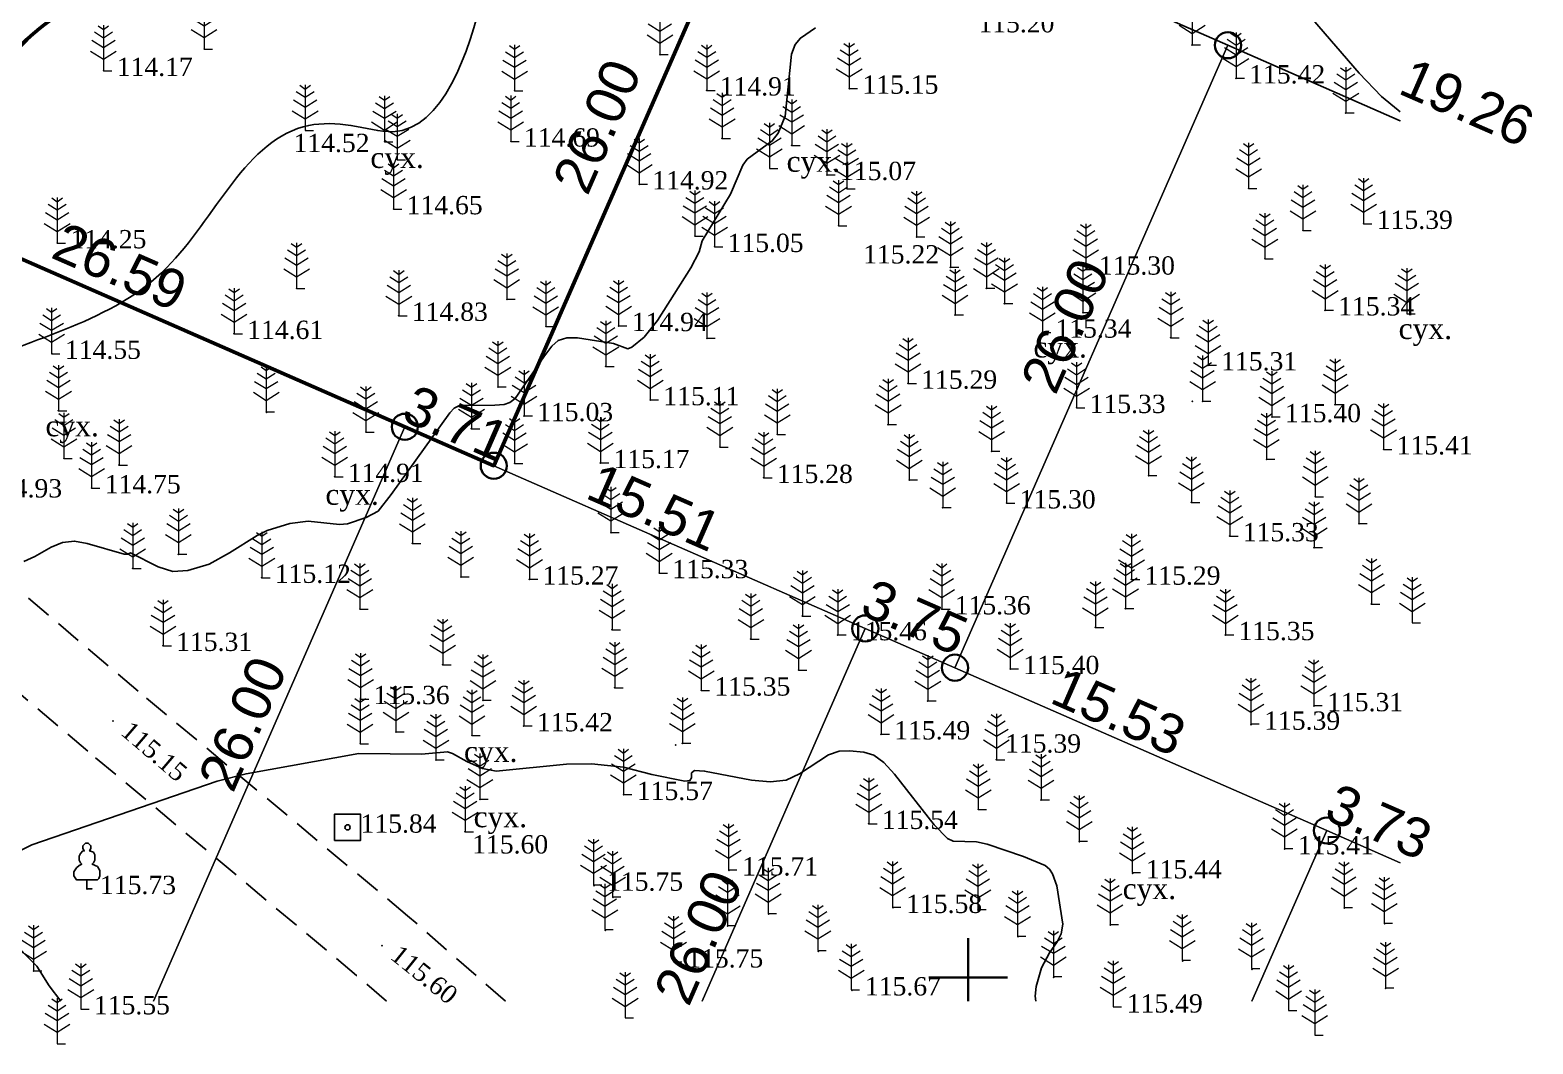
# Model space of a CAD drawing. Header units: millimetres. Extents: x 5405431.8 to 5405521.6, y 5524947.5 to 5525024.3.
# Drawn here: x 5405464.1 to 5405521.6, y 5524947.5 to 5524986.2 of the extents above; entities that cross this region are included whole.
import ezdxf
from ezdxf.enums import TextEntityAlignment as Align

# ---------------------------------------------------------------- set-up
doc = ezdxf.new("R2010")
doc.units = ezdxf.units.MM
doc.linetypes.add('DASHEDX2', pattern=[1.5, 1, -0.5])
doc.layers.add('11900000', color=1, linetype='Continuous', lineweight=30)
doc.layers.add('ТОЧКИ', color=7, linetype='Continuous', lineweight=30)
for name, color, linetype in [('SC007', 7, 'Continuous'), ('горизонтали', 42, 'Continuous'), ('дороги', 7, 'Continuous'), ('Ділянки_Межі', 10, 'Continuous'), ('надписи', 7, 'Continuous'), ('отметки', 7, 'Continuous'), ('промеры', 185, 'Continuous'), ('Растительность', 7, 'Continuous')]:
    doc.layers.add(name, color=color, linetype=linetype)
doc.styles.get("Standard").update_dxf_attribs({"font": 'arial.ttf'})
doc.styles.add('times', font='times.ttf')

# ---------------------------------------------------------------- blocks, each defined once
blk = doc.blocks.new('SYMBOL902')
at = {"layer": 'SC007'}
blk.add_lwpolyline([(-1.25, -1.25), (-1.25, 1.25), (1.25, 1.25), (1.25, -1.25)], close=True, dxfattribs=at)
blk.add_circle((0, 0), 0.25, dxfattribs=at)
blk = doc.blocks.new('A$C51FE15A3')
at = {"layer": 'Растительность', "color": 94, "lineweight": 0}
for points in [[(-0.201, 1.726), (0, 1.584), (0.201, 1.726)], [(0, 1.75), (0, 0), (0.319, 0)], [(-0.447, 1.172), (0, 0.895), (0.447, 1.172)], [(-0.343, 1.489), (0, 1.267), (0.343, 1.489)], [(-0.493, 0.753), (0, 0.444), (0.493, 0.753)]]:
    blk.add_lwpolyline(points, dxfattribs=at)
blk = doc.blocks.new('A$C2ACB5305')
at = {"layer": 'Растительность'}
blk.add_lwpolyline([(0.2, 0), (0.2, 0), (0, 0), (0, 0.35), (-0.4, 0.35), (-0.5, 0.5), (-0.5, 0.65), (-0.4, 0.8), (-0.3, 0.9), (-0.2, 0.95), (-0.25, 1), (-0.3, 1.1), (-0.3, 1.25), (-0.25, 1.35), (-0.15, 1.45), (-0.1, 1.45), (-0.15, 1.55), (-0.15, 1.65), (-0.05, 1.75), (0.05, 1.75), (0.15, 1.65), (0.15, 1.55), (0.1, 1.45), (0.25, 1.4), (0.3, 1.3), (0.3, 1.1), (0.25, 1), (0.2, 0.95), (0.4, 0.85), (0.5, 0.7), (0.5, 0.5), (0.45, 0.4), (0.4, 0.35), (0, 0.35)], dxfattribs=at)

msp = doc.modelspace()

# ---------------------------------------------------------------- linework, layer by layer
at = {"layer": '11900000', "color": 7}
for points in [[(5405500, 5524949.086, 0), (5405500, 5524951.5, 0)], [(5405500, 5524949.086, 0), (5405500, 5524951.5, 0)], [(5405498.5, 5524950, 0), (5405501.5, 5524950, 0)], [(5405498.5, 5524950, 0), (5405501.5, 5524950, 0)]]:
    msp.add_polyline3d(points, dxfattribs=at)
at = {"layer": 'горизонтали', "color": 32}
for points in [[(5405516.533, 5524983.113, 115.5), (5405516.447, 5524983.172, 115.5), (5405515.817, 5524983.702, 115.5), (5405514.957, 5524984.592, 115.5), (5405512.037, 5524987.982, 115.5)], [(5405463.877, 5524965.912, 115), (5405464.297, 5524966.102, 115), (5405464.927, 5524966.462, 115), (5405465.357, 5524966.642, 115), (5405465.817, 5524966.692, 115), (5405466.297, 5524966.602, 115), (5405467.717, 5524966.192, 115), (5405467.837, 5524966.192, 115), (5405467.957, 5524966.242, 115), (5405469.017, 5524965.712, 115), (5405469.577, 5524965.522, 115), (5405470.147, 5524965.572, 115), (5405470.967, 5524965.812, 115), (5405471.747, 5524966.242, 115), (5405472.797, 5524966.902, 115), (5405473.187, 5524967.092, 115), (5405474.057, 5524967.362, 115), (5405474.747, 5524967.452, 115), (5405475.947, 5524967.322, 115), (5405476.257, 5524967.352, 115), (5405476.977, 5524967.592, 115), (5405477.427, 5524967.842, 115), (5405477.927, 5524968.472, 115), (5405480.167, 5524971.592, 115), (5405480.337, 5524971.772, 115), (5405480.547, 5524971.872, 115), (5405481.897, 5524971.892, 115), (5405482.247, 5524971.922, 115), (5405482.467, 5524971.992, 115), (5405482.677, 5524972.152, 115), (5405483.767, 5524973.742, 115), (5405484.077, 5524974.152, 115), (5405484.317, 5524974.362, 115), (5405484.647, 5524974.472, 115), (5405485.057, 5524974.462, 115), (5405486.437, 5524974.252, 115), (5405486.977, 5524974.052, 115), (5405487.137, 5524974.112, 115), (5405487.607, 5524974.492, 115), (5405488.117, 5524975.132, 115), (5405489.397, 5524977.142, 115), (5405489.707, 5524977.762, 115), (5405489.827, 5524978.172, 115), (5405490.907, 5524979.962, 115), (5405491.377, 5524981.072, 115), (5405491.547, 5524981.302, 115), (5405492.507, 5524982.002, 115), (5405492.737, 5524982.292, 115), (5405492.997, 5524982.942, 115), (5405493.237, 5524985.312, 115), (5405493.377, 5524985.692, 115), (5405493.587, 5524985.932, 115), (5405494.157, 5524986.322, 115)], [(5405502.594, 5524949.086, 115.5), (5405502.567, 5524949.282, 115.5), (5405502.597, 5524949.652, 115.5), (5405502.807, 5524950.372, 115.5), (5405503.117, 5524950.942, 115.5), (5405503.407, 5524951.362, 115.5), (5405503.557, 5524951.672, 115.5), (5405503.617, 5524952.032, 115.5), (5405503.387, 5524953.502, 115.5), (5405503.227, 5524953.962, 115.5), (5405503.107, 5524954.142, 115.5), (5405502.947, 5524954.282, 115.5), (5405502.117, 5524954.632, 115.5), (5405500.727, 5524955.102, 115.5), (5405500.317, 5524955.192, 115.5), (5405499.427, 5524955.212, 115.5), (5405499.207, 5524955.312, 115.5), (5405498.697, 5524955.832, 115.5), (5405497.177, 5524957.772, 115.5), (5405496.777, 5524958.222, 115.5), (5405496.387, 5524958.502, 115.5), (5405496.007, 5524958.622, 115.5), (5405495.457, 5524958.672, 115.5), (5405495.067, 5524958.652, 115.5), (5405494.657, 5524958.512, 115.5), (5405493.547, 5524957.792, 115.5), (5405493.037, 5524957.552, 115.5), (5405492.427, 5524957.482, 115.5), (5405491.717, 5524957.552, 115.5), (5405489.917, 5524957.892, 115.5), (5405489.537, 5524957.912, 115.5), (5405489.417, 5524957.822, 115.5), (5405489.417, 5524957.632, 115.5), (5405489.357, 5524957.532, 115.5), (5405489.167, 5524957.512, 115.5), (5405487.897, 5524957.762, 115.5), (5405486.817, 5524958.042, 115.5), (5405485.597, 5524958.172, 115.5), (5405484.637, 5524958.162, 115.5), (5405481.947, 5524957.892, 115.5), (5405481.427, 5524957.992, 115.5), (5405480.827, 5524958.262, 115.5), (5405480.277, 5524958.572, 115.5), (5405480.077, 5524958.632, 115.5), (5405479.087, 5524958.542, 115.5), (5405476.687, 5524958.562, 115.5), (5405472.377, 5524957.792, 115.5), (5405471.267, 5524957.502, 115.5), (5405464.187, 5524955.072, 115.5), (5405463.487, 5524954.732, 115.5)], [(5405463.367, 5524951.452, 115.5), (5405464.377, 5524950.432, 115.5), (5405464.847, 5524949.682, 115.5), (5405465.296, 5524949.086, 115.5)]]:
    msp.add_polyline3d(points, dxfattribs=at)
msp.add_open_spline([(5405499.27, 5525022.838), (5405498.645, 5525021.68), (5405497.59, 5525019.292), (5405495.183, 5525016.265), (5405492.449, 5525016.305), (5405490.8, 5525014.942), (5405491.477, 5525011.838), (5405487.055, 5525008.999), (5405487.392, 5525002.705), (5405483.865, 5524997.947), (5405479.67, 5524993.518), (5405481.946, 5524990.048), (5405481.276, 5524986.482), (5405479.664, 5524981.676), (5405476.395, 5524982.667), (5405472.63, 5524982.751), (5405469.845, 5524975.495), (5405461.721, 5524974.077), (5405454.931, 5524968.818), (5405447.805, 5524972.237), (5405441.067, 5524972.798), (5405435.977, 5524969.137), (5405431.201, 5524964.722), (5405434.505, 5524959.837), (5405436.467, 5524956.149), (5405436.643, 5524952.028), (5405436.919, 5524949.913), (5405437.143, 5524949.086)], degree=3, knots=[464.828751, 464.828751, 464.828751, 464.828751, 468.844359, 472.676581, 475.335983, 476.557914, 478.494538, 483.614195, 489.586185, 495.570042, 501.876392, 504.287382, 506.675276, 513.000573, 514.62659, 516.235076, 523.922474, 532.65983, 540.226502, 547.133951, 554.64116, 558.944644, 566.458675, 569.254458, 575.329889, 578.985082, 581.545338, 581.545338, 581.545338, 581.545338], dxfattribs=at)
at = {"layer": 'горизонтали', "color": 32, "lineweight": 50}
msp.add_open_spline([(5405485.381, 5525022.838), (5405484.337, 5525021.257), (5405482.409, 5525018.852), (5405479.469, 5525016.958), (5405476.615, 5525014.417), (5405478.733, 5525008.977), (5405474.587, 5525003.904), (5405473.082, 5524999.827), (5405467.363, 5524996.301), (5405470.776, 5524995.526), (5405470.61, 5524994.108), (5405469.394, 5524992.928), (5405468.804, 5524995.428), (5405468.276, 5524993.492), (5405467.601, 5524992.086), (5405469.022, 5524988.434), (5405464.569, 5524986.946), (5405462.356, 5524983.825), (5405459.428, 5524982.316), (5405456.094, 5524980.808), (5405449.137, 5524985.176), (5405442.411, 5524984.868), (5405436.998, 5524984.621)], degree=3, knots=[497.997263, 497.997263, 497.997263, 497.997263, 503.600401, 507.214707, 508.54627, 514.632075, 520.988, 526.137061, 530.451811, 532.168173, 533.247577, 534.243212, 535.749567, 536.632518, 538.264064, 541.272332, 545.791542, 549.120773, 552.867699, 555.568363, 559.441425, 575.409403, 575.409403, 575.409403, 575.409403], dxfattribs=at)
at = {"layer": 'дороги', "color": 7, "linetype": 'DASHEDX2', "elevation": 112.707}
for points in [[(5405482.308, 5524949.086), (5405478.555, 5524952.36), (5405468.249, 5524960.953), (5405455.043, 5524972.142), (5405439.809, 5524985.647)], [(5405477.745, 5524949.086), (5405476.607, 5524950.078), (5405466.319, 5524958.657), (5405453.079, 5524969.874), (5405437.819, 5524983.403)]]:
    msp.add_lwpolyline(points, dxfattribs=at)
at = {"layer": 'Ділянки_Межі', "lineweight": 25}
msp.add_lwpolyline([(5405516.533, 5524998.056), (5405505.569, 5525002.856), (5405485.626, 5525011.591), (5405482.819, 5525005.178), (5405480.011, 5524998.766), (5405492.281, 5524993.391), (5405509.94, 5524985.659), (5405516.533, 5524982.772)], dxfattribs=at)
at = {"layer": 'Ділянки_Межі', "lineweight": 50}
msp.add_lwpolyline([(5405454.09, 5524981.728), (5405470.203, 5525010.658), (5405482.819, 5525005.178), (5405480.011, 5524998.766), (5405492.281, 5524993.391), (5405481.853, 5524969.573), (5405478.451, 5524971.063)], close=True, dxfattribs=at)
at = {"layer": 'Ділянки_Межі', "lineweight": 0}
msp.add_lwpolyline([(5405481.853, 5524969.573), (5405492.281, 5524993.391), (5405509.94, 5524985.659), (5405499.497, 5524961.849), (5405496.065, 5524963.351)], close=True, dxfattribs=at)
for points in [[(5405499.497, 5524961.849), (5405509.94, 5524985.659), (5405516.533, 5524982.772)], [(5405437.94, 5524952.731), (5405441.382, 5524958.909), (5405454.09, 5524981.728), (5405478.451, 5524971.063), (5405468.835, 5524949.086)], [(5405468.835, 5524949.086), (5405478.451, 5524971.063), (5405481.853, 5524969.573), (5405496.065, 5524963.351), (5405489.82, 5524949.086)], [(5405489.82, 5524949.086), (5405496.065, 5524963.351), (5405499.497, 5524961.849), (5405513.725, 5524955.62), (5405510.859, 5524949.086)], [(5405516.533, 5524954.39), (5405513.725, 5524955.62), (5405499.497, 5524961.849)], [(5405510.859, 5524949.086), (5405513.725, 5524955.62), (5405516.533, 5524954.39)]]:
    msp.add_lwpolyline(points, dxfattribs=at)
at = {"layer": 'отметки', "color": 7}
for p in [(5405470.784, 5524985.517, 114.281), (5405508.567, 5524985.673, 115.491), (5405488.213, 5524985.302, 114.858), (5405466.931, 5524984.683, 114.172), (5405510.252, 5524984.397, 115.422), (5405482.651, 5524983.919, 114.7), (5405489.998, 5524983.936, 114.911), (5405495.455, 5524984.004, 115.148), (5405514.446, 5524983.066, 115.468), (5405474.652, 5524982.405, 114.518), (5405477.683, 5524981.973, 114.508), (5405482.507, 5524981.982, 114.686), (5405490.59, 5524982.096, 114.96), (5405493.252, 5524981.827, 115.019), (5405478.17, 5524981.287, 114.55), (5405487.419, 5524980.342, 114.921), (5405494.599, 5524980.701, 115.068), (5405495.365, 5524980.174, 115.149), (5405510.734, 5524980.184, 115.371), (5405478.021, 5524979.393, 114.646), (5405495.044, 5524978.751, 115.117), (5405512.806, 5524978.573, 115.394), (5405515.134, 5524978.833, 115.394), (5405465.157, 5524978.091, 114.255), (5405489.548, 5524978.356, 114.975), (5405490.298, 5524977.95, 115.045), (5405498.031, 5524978.327, 115.221), (5405511.353, 5524977.492, 115.322), (5405499.322, 5524977.169, 115.249), (5405504.503, 5524977.084, 115.296), (5405474.315, 5524976.357, 114.684), (5405500.701, 5524976.364, 115.289), (5405482.354, 5524975.945, 114.927), (5405501.391, 5524975.777, 115.293), (5405478.219, 5524975.315, 114.832), (5405499.497, 5524975.338, 115.308), (5405504.394, 5524975.429, 115.352), (5405513.656, 5524975.523, 115.337), (5405471.921, 5524974.623, 114.608), (5405483.845, 5524974.902, 114.976), (5405486.633, 5524974.924, 114.944), (5405502.841, 5524974.672, 115.339), (5405507.754, 5524974.472, 115.319), (5405490.006, 5524974.448, 115.094), (5405464.948, 5524973.861, 114.545), (5405486.137, 5524973.371, 115.078), (5405509.18, 5524973.42, 115.308), (5405482.013, 5524972.591, 114.962), (5405497.704, 5524972.72, 115.286), (5405465.201, 5524971.678, 114.642), (5405473.151, 5524971.631, 114.707), (5405473.162, 5524971.619, 114.693), (5405487.84, 5524972.088, 115.113), (5405504.147, 5524971.79, 115.325), (5405508.573, 5524972.034, 115.33), (5405508.97, 5524972.036, 115.329), (5405514.039, 5524971.913, 115.348), (5405483.012, 5524971.478, 115.028), (5405496.936, 5524971.147, 115.201), (5405511.622, 5524971.438, 115.402), (5405476.961, 5524970.864, 114.907), (5405481.001, 5524970.988, 115.045), (5405492.698, 5524970.772, 115.174), (5405465.41, 5524969.853, 114.708), (5405490.505, 5524970.29, 115.208), (5405500.899, 5524970.128, 115.353), (5405515.894, 5524970.205, 115.407), (5405467.518, 5524969.604, 114.744), (5405482.649, 5524969.664, 115.132), (5405485.935, 5524969.682, 115.165), (5405511.415, 5524969.825, 115.357), (5405466.47, 5524968.719, 114.75), (5405475.767, 5524969.152, 114.911), (5405492.183, 5524969.113, 115.276), (5405497.753, 5524969.03, 115.289), (5405506.904, 5524969.197, 115.365), (5405501.471, 5524968.142, 115.302), (5405508.538, 5524968.173, 115.355), (5405513.277, 5524968.395, 115.392), (5405499.025, 5524967.97, 115.259), (5405486.333, 5524967.018, 115.26), (5405514.95, 5524967.357, 115.315), (5405478.739, 5524966.605, 115.074), (5405510.006, 5524966.884, 115.333), (5405513.235, 5524966.436, 115.358), (5405469.792, 5524966.189, 114.916), (5405468.037, 5524965.643, 115.049), (5405472.978, 5524965.292, 115.12), (5405480.594, 5524965.322, 115.182), (5405488.184, 5524965.473, 115.326), (5405483.216, 5524965.227, 115.271), (5405506.247, 5524965.223, 115.29), (5405506.018, 5524964.106, 115.355), (5405515.429, 5524964.284, 115.223), (5405476.733, 5524964.089, 115.151), (5405493.661, 5524963.824, 115.374), (5405498.986, 5524964.088, 115.358), (5405486.379, 5524963.299, 115.295), (5405495.015, 5524963.098, 115.463), (5405504.866, 5524963.386, 115.315), (5405509.841, 5524963.102, 115.351), (5405469.203, 5524962.689, 115.315), (5405491.687, 5524962.941, 115.329), (5405479.901, 5524961.959, 115.216), (5405493.513, 5524961.756, 115.453), (5405501.612, 5524961.802, 115.401), (5405476.759, 5524960.654, 115.36), (5405486.484, 5524961.085, 115.311), (5405489.793, 5524960.981, 115.354), (5405481.445, 5524960.599, 115.313), (5405498.457, 5524960.578, 115.406), (5405513.234, 5524960.383, 115.306), (5405467.284, 5524959.805, 115.15), (5405483.002, 5524959.615, 115.422), (5405510.825, 5524959.675, 115.385), (5405476.744, 5524958.945, 115.455), (5405478.113, 5524959.389, 115.394), (5405481.015, 5524959.255, 115.456), (5405489.067, 5524958.958, 115.45), (5405496.673, 5524959.304, 115.488), (5405488.806, 5524958.892, 115.408), (5405479.64, 5524958.321, 115.526), (5405501.077, 5524958.334, 115.391), (5405481.322, 5524956.818, 115.546), (5405486.827, 5524956.986, 115.569), (5405502.787, 5524956.792, 115.395), (5405500.39, 5524956.425, 115.46), (5405480.755, 5524955.573, 115.604), (5405496.2, 5524955.88, 115.544), (5405504.259, 5524955.194, 115.456), (5405512.115, 5524954.909, 115.414), (5405490.852, 5524954.098, 115.71), (5405506.296, 5524953.987, 115.444), (5405466.289, 5524953.388, 115.731), (5405485.688, 5524953.515, 115.75), (5405486.416, 5524953.064, 115.729), (5405497.129, 5524952.664, 115.578), (5405514.395, 5524952.65, 115.346), (5405492.365, 5524952.421, 115.701), (5405500.383, 5524952.575, 115.59), (5405515.931, 5524952.058, 115.302), (5405486.117, 5524951.806, 115.787), (5405490.805, 5524951.972, 115.707), (5405501.911, 5524951.555, 115.569), (5405505.44, 5524952.006, 115.433), (5405477.581, 5524951.219, 115.596), (5405494.275, 5524951.004, 115.729), (5405488.755, 5524950.58, 115.753), (5405508.201, 5524950.635, 115.465), (5405510.856, 5524950.314, 115.404), (5405464.249, 5524950.249, 115.483), (5405503.277, 5524950.01, 115.466), (5405495.552, 5524949.511, 115.674), (5405515.977, 5524949.577, 115.353)]:
    msp.add_point(p, dxfattribs=at)
at = {"layer": 'ТОЧКИ'}
for centre in [(5405509.94, 5524985.659), (5405478.451, 5524971.063, 107.24), (5405481.853, 5524969.573, 107.24), (5405496.065, 5524963.351, 107.24), (5405499.497, 5524961.849, 107.24), (5405513.725, 5524955.62, 107.24)]:
    msp.add_circle(centre, 0.5, dxfattribs=at)

# ---------------------------------------------------------------- block references
at = {"layer": 'отметки', "color": 7, "xscale": 0.400000000372529, "yscale": 0.400000000372529, "zscale": 0.400000000372529}
msp.add_blockref('SYMBOL902', (5405476.26, 5524955.74, 115.84), dxfattribs=at)
at = {"layer": 'Растительность', "color": 7}
for name, p in [('A$C51FE15A3', (5405470.77, 5524985.51, 114.28)), ('A$C51FE15A3', (5405508.57, 5524985.67, 115.49)), ('A$C51FE15A3', (5405488.21, 5524985.3, 114.86)), ('A$C51FE15A3', (5405466.92, 5524984.68, 114.17)), ('A$C51FE15A3', (5405510.25, 5524984.4, 115.42)), ('A$C51FE15A3', (5405482.65, 5524983.92, 114.7)), ('A$C51FE15A3', (5405490, 5524983.93, 114.91)), ('A$C51FE15A3', (5405495.45, 5524984, 115.15)), ('A$C51FE15A3', (5405514.45, 5524983.07, 115.47)), ('A$C51FE15A3', (5405474.64, 5524982.4, 114.52)), ('A$C51FE15A3', (5405477.67, 5524981.97, 114.51)), ('A$C51FE15A3', (5405482.5, 5524981.98, 114.69)), ('A$C51FE15A3', (5405490.59, 5524982.09, 114.96)), ('A$C51FE15A3', (5405493.25, 5524981.83, 115.02)), ('A$C51FE15A3', (5405478.16, 5524981.28, 114.55)), ('A$C51FE15A3', (5405492.396, 5524980.944)), ('A$C51FE15A3', (5405487.42, 5524980.34, 114.92)), ('A$C51FE15A3', (5405494.6, 5524980.7, 115.07)), ('A$C51FE15A3', (5405510.73, 5524980.18, 115.37)), ('A$C51FE15A3', (5405495.36, 5524980.17, 115.15)), ('A$C51FE15A3', (5405478.02, 5524979.39, 114.65)), ('A$C51FE15A3', (5405495.04, 5524978.75, 115.12)), ('A$C51FE15A3', (5405512.81, 5524978.57, 115.39)), ('A$C51FE15A3', (5405515.13, 5524978.83, 115.39)), ('A$C51FE15A3', (5405465.15, 5524978.09, 114.25)), ('A$C51FE15A3', (5405489.55, 5524978.35, 114.97)), ('A$C51FE15A3', (5405490.3, 5524977.95, 115.05)), ('A$C51FE15A3', (5405498.03, 5524978.33, 115.22)), ('A$C51FE15A3', (5405511.35, 5524977.49, 115.32)), ('A$C51FE15A3', (5405499.32, 5524977.17, 115.25)), ('A$C51FE15A3', (5405504.5, 5524977.08, 115.3)), ('A$C51FE15A3', (5405474.31, 5524976.35, 114.68)), ('A$C51FE15A3', (5405500.7, 5524976.36, 115.29)), ('A$C51FE15A3', (5405482.35, 5524975.94, 114.93)), ('A$C51FE15A3', (5405501.39, 5524975.78, 115.29)), ('A$C51FE15A3', (5405478.22, 5524975.31, 114.83)), ('A$C51FE15A3', (5405499.5, 5524975.34, 115.31)), ('A$C51FE15A3', (5405504.39, 5524975.43, 115.35)), ('A$C51FE15A3', (5405513.66, 5524975.52, 115.34)), ('A$C51FE15A3', (5405516.78, 5524975.38, 115.35)), ('A$C51FE15A3', (5405471.92, 5524974.62, 114.61)), ('A$C51FE15A3', (5405483.84, 5524974.9, 114.98)), ('A$C51FE15A3', (5405486.63, 5524974.92, 114.94)), ('A$C51FE15A3', (5405490.01, 5524974.45, 115.09)), ('A$C51FE15A3', (5405502.84, 5524974.67, 115.34)), ('A$C51FE15A3', (5405507.75, 5524974.47, 115.32)), ('A$C51FE15A3', (5405464.94, 5524973.86, 114.55)), ('A$C51FE15A3', (5405486.14, 5524973.37, 115.08)), ('A$C51FE15A3', (5405509.18, 5524973.42, 115.31)), ('A$C51FE15A3', (5405497.7, 5524972.72, 115.29)), ('A$C51FE15A3', (5405482.01, 5524972.59, 114.96)), ('A$C51FE15A3', (5405465.2, 5524971.67, 114.64)), ('A$C51FE15A3', (5405473.15, 5524971.63, 114.71)), ('A$C51FE15A3', (5405487.84, 5524972.09, 115.11)), ('A$C51FE15A3', (5405504.15, 5524971.79, 115.33)), ('A$C51FE15A3', (5405508.97, 5524972.04, 115.33)), ('A$C51FE15A3', (5405514.04, 5524971.91, 115.35)), ('A$C51FE15A3', (5405481, 5524970.99, 115.05)), ('A$C51FE15A3', (5405483.01, 5524971.48, 115.03)), ('A$C51FE15A3', (5405496.94, 5524971.15, 115.2)), ('A$C51FE15A3', (5405511.62, 5524971.44, 115.4)), ('A$C51FE15A3', (5405476.96, 5524970.86, 114.91)), ('A$C51FE15A3', (5405492.7, 5524970.77, 115.17)), ('A$C51FE15A3', (5405465.41, 5524969.85, 114.71)), ('A$C51FE15A3', (5405490.5, 5524970.29, 115.21)), ('A$C51FE15A3', (5405500.9, 5524970.13, 115.35)), ('A$C51FE15A3', (5405511.41, 5524969.83, 115.36)), ('A$C51FE15A3', (5405515.89, 5524970.2, 115.41)), ('A$C51FE15A3', (5405467.52, 5524969.6, 114.74)), ('A$C51FE15A3', (5405482.65, 5524969.66, 115.13)), ('A$C51FE15A3', (5405485.93, 5524969.68, 115.17)), ('A$C51FE15A3', (5405466.47, 5524968.72, 114.75)), ('A$C51FE15A3', (5405475.77, 5524969.15, 114.91)), ('A$C51FE15A3', (5405492.18, 5524969.11, 115.28)), ('A$C51FE15A3', (5405497.75, 5524969.03, 115.29)), ('A$C51FE15A3', (5405506.9, 5524969.2, 115.37)), ('A$C51FE15A3', (5405501.47, 5524968.14, 115.3)), ('A$C51FE15A3', (5405508.54, 5524968.17, 115.35)), ('A$C51FE15A3', (5405513.28, 5524968.39, 115.39)), ('A$C51FE15A3', (5405499.03, 5524967.97, 115.26)), ('A$C51FE15A3', (5405486.33, 5524967.02, 115.26)), ('A$C51FE15A3', (5405514.95, 5524967.36, 115.32)), ('A$C51FE15A3', (5405478.74, 5524966.6, 115.07)), ('A$C51FE15A3', (5405510.01, 5524966.88, 115.33)), ('A$C51FE15A3', (5405513.24, 5524966.44, 115.36)), ('A$C51FE15A3', (5405469.79, 5524966.19, 114.92)), ('A$C51FE15A3', (5405468.04, 5524965.64, 115.05)), ('A$C51FE15A3', (5405472.98, 5524965.29, 115.12)), ('A$C51FE15A3', (5405480.59, 5524965.32, 115.18)), ('A$C51FE15A3', (5405483.22, 5524965.23, 115.27)), ('A$C51FE15A3', (5405488.18, 5524965.47, 115.33)), ('A$C51FE15A3', (5405506.25, 5524965.22, 115.29)), ('A$C51FE15A3', (5405476.73, 5524964.09, 115.15)), ('A$C51FE15A3', (5405498.99, 5524964.09, 115.36)), ('A$C51FE15A3', (5405506.02, 5524964.11, 115.35)), ('A$C51FE15A3', (5405515.43, 5524964.28, 115.22)), ('A$C51FE15A3', (5405493.66, 5524963.82, 115.37)), ('A$C51FE15A3', (5405516.99, 5524963.56, 115.31)), ('A$C51FE15A3', (5405486.38, 5524963.3, 115.29)), ('A$C51FE15A3', (5405491.69, 5524962.94, 115.33)), ('A$C51FE15A3', (5405495.01, 5524963.1, 115.46)), ('A$C51FE15A3', (5405504.87, 5524963.39, 115.31)), ('A$C51FE15A3', (5405509.84, 5524963.1, 115.35)), ('A$C51FE15A3', (5405469.2, 5524962.69, 115.31)), ('A$C51FE15A3', (5405479.9, 5524961.96, 115.22)), ('A$C51FE15A3', (5405501.61, 5524961.8, 115.4)), ('A$C51FE15A3', (5405493.51, 5524961.76, 115.45)), ('A$C51FE15A3', (5405476.76, 5524960.65, 115.36)), ('A$C51FE15A3', (5405486.48, 5524961.08, 115.31)), ('A$C51FE15A3', (5405489.79, 5524960.98, 115.35)), ('A$C51FE15A3', (5405481.44, 5524960.6, 115.31)), ('A$C51FE15A3', (5405498.46, 5524960.58, 115.41)), ('A$C51FE15A3', (5405513.22, 5524960.4, 115.31)), ('A$C51FE15A3', (5405483, 5524959.62, 115.42)), ('A$C51FE15A3', (5405510.82, 5524959.7, 115.39)), ('A$C51FE15A3', (5405476.74, 5524958.94, 115.46)), ('A$C51FE15A3', (5405478.11, 5524959.39, 115.39)), ('A$C51FE15A3', (5405481.02, 5524959.25, 115.46)), ('A$C51FE15A3', (5405489.07, 5524958.96, 115.45)), ('A$C51FE15A3', (5405496.67, 5524959.3, 115.49)), ('A$C51FE15A3', (5405501.08, 5524958.33, 115.39)), ('A$C51FE15A3', (5405479.64, 5524958.32, 115.53)), ('A$C51FE15A3', (5405481.32, 5524956.82, 115.55)), ('A$C51FE15A3', (5405486.81, 5524957, 115.57)), ('A$C51FE15A3', (5405502.79, 5524956.79, 115.4)), ('A$C51FE15A3', (5405500.39, 5524956.42, 115.46)), ('A$C51FE15A3', (5405480.76, 5524955.57, 115.6)), ('A$C51FE15A3', (5405496.2, 5524955.88, 115.54)), ('A$C51FE15A3', (5405504.25, 5524955.21, 115.46)), ('A$C51FE15A3', (5405512.1, 5524954.93, 115.42)), ('A$C51FE15A3', (5405490.83, 5524954.12, 115.71)), ('A$C51FE15A3', (5405506.28, 5524954.01, 115.44)), ('A$C2ACB5305', (5405466.289, 5524953.388, 115.731)), ('A$C51FE15A3', (5405485.67, 5524953.54, 115.75)), ('A$C51FE15A3', (5405486.4, 5524953.08, 115.73)), ('A$C51FE15A3', (5405497.11, 5524952.69, 115.58)), ('A$C51FE15A3', (5405500.37, 5524952.6, 115.59)), ('A$C51FE15A3', (5405514.38, 5524952.67, 115.35)), ('A$C51FE15A3', (5405492.35, 5524952.44, 115.7)), ('A$C51FE15A3', (5405505.43, 5524952.03, 115.43)), ('A$C51FE15A3', (5405515.92, 5524952.08, 115.3)), ('A$C51FE15A3', (5405486.1, 5524951.83, 115.79)), ('A$C51FE15A3', (5405490.79, 5524951.99, 115.71)), ('A$C51FE15A3', (5405501.89, 5524951.58, 115.57)), ('A$C51FE15A3', (5405494.25, 5524951.03, 115.73)), ('A$C51FE15A3', (5405488.73, 5524950.6, 115.75)), ('A$C51FE15A3', (5405508.19, 5524950.66, 115.47)), ('A$C51FE15A3', (5405510.84, 5524950.34, 115.4)), ('A$C51FE15A3', (5405464.249, 5524950.249, 115.483)), ('A$C51FE15A3', (5405503.26, 5524950.03, 115.47)), ('A$C51FE15A3', (5405495.53, 5524949.53, 115.67)), ('A$C51FE15A3', (5405515.97, 5524949.6, 115.35)), ('A$C51FE15A3', (5405466.057, 5524948.788, 115.55)), ('A$C51FE15A3', (5405505.55, 5524948.88, 115.49)), ('A$C51FE15A3', (5405512.26, 5524948.73, 115.36)), ('A$C51FE15A3', (5405486.88, 5524948.45, 116.05)), ('A$C51FE15A3', (5405465.145, 5524947.456, 115.379)), ('A$C51FE15A3', (5405513.26, 5524947.79, 115.32))]:
    msp.add_blockref(name, p, dxfattribs=at)

# ---------------------------------------------------------------- texts
at = {"layer": 'надписи', "color": 7, "style": 'times'}
for p in [(5405477.132, 5524981.763, 111.861), (5405493.053, 5524981.617, 111.861), (5405516.466, 5524975.218, 111.861), (5405502.497, 5524974.513, 111.861), (5405464.701, 5524971.499, 111.861), (5405475.412, 5524968.879, 111.861), (5405480.712, 5524959.045, 111.861), (5405481.081, 5524956.545, 111.861), (5405505.91, 5524953.797, 111.861)]:
    msp.add_text('сух.', height=0.8, dxfattribs=at).set_placement(p, align=Align.TOP_LEFT)
at = {"layer": 'отметки', "color": 7, "style": 'times'}
for s, p in [('115.20', (5405500.393, 5524986.852, 115.199)), ('114.17', (5405467.431, 5524985.183, 114.172)), ('115.42', (5405510.752, 5524984.897, 115.422)), ('114.91', (5405490.498, 5524984.436, 114.911)), ('115.15', (5405495.955, 5524984.504, 115.148)), ('114.52', (5405474.193, 5524982.272, 114.518)), ('114.69', (5405483.007, 5524982.482, 114.686)), ('114.92', (5405487.919, 5524980.842, 114.921)), ('115.07', (5405495.099, 5524981.201, 115.068)), ('114.65', (5405478.521, 5524979.893, 114.646)), ('115.39', (5405515.634, 5524979.333, 115.394)), ('114.25', (5405465.657, 5524978.591, 114.255)), ('115.05', (5405490.798, 5524978.45, 115.045)), ('115.22', (5405495.982, 5524978.011, 115.221)), ('115.30', (5405505.003, 5524977.584, 115.296)), ('114.83', (5405478.719, 5524975.815, 114.832)), ('115.34', (5405514.156, 5524976.023, 115.337)), ('114.61', (5405472.421, 5524975.123, 114.608)), ('114.94', (5405487.133, 5524975.424, 114.944)), ('115.34', (5405503.341, 5524975.172, 115.339)), ('114.55', (5405465.448, 5524974.361, 114.545)), ('115.31', (5405509.68, 5524973.92, 115.308)), ('115.29', (5405498.204, 5524973.22, 115.286)), ('115.11', (5405488.34, 5524972.588, 115.113)), ('115.33', (5405504.647, 5524972.29, 115.325)), ('115.03', (5405483.512, 5524971.978, 115.028)), ('115.40', (5405512.122, 5524971.938, 115.402)), ('115.41', (5405516.394, 5524970.705, 115.407)), ('115.17', (5405486.435, 5524970.182, 115.165)), ('114.91', (5405476.267, 5524969.652, 114.911)), ('115.28', (5405492.683, 5524969.613, 115.276)), ('114.93', (5405462.433, 5524969.061, 114.928)), ('114.75', (5405466.97, 5524969.219, 114.75)), ('115.30', (5405501.971, 5524968.642, 115.302)), ('115.33', (5405510.506, 5524967.384, 115.333)), ('115.33', (5405488.684, 5524965.973, 115.326)), ('115.12', (5405473.478, 5524965.792, 115.12)), ('115.27', (5405483.716, 5524965.727, 115.271)), ('115.29', (5405506.747, 5524965.723, 115.29)), ('115.36', (5405499.486, 5524964.588, 115.358)), ('115.46', (5405495.515, 5524963.598, 115.463)), ('115.35', (5405510.341, 5524963.602, 115.351)), ('115.31', (5405469.703, 5524963.189, 115.315)), ('115.40', (5405502.112, 5524962.302, 115.401)), ('115.35', (5405490.293, 5524961.481, 115.354)), ('115.36', (5405477.259, 5524961.154, 115.36)), ('115.31', (5405513.734, 5524960.883, 115.306)), ('115.42', (5405483.502, 5524960.115, 115.422)), ('115.39', (5405511.325, 5524960.175, 115.385)), ('115.49', (5405497.173, 5524959.804, 115.488)), ('115.39', (5405501.412, 5524959.3, 115.391)), ('115.57', (5405487.327, 5524957.486, 115.569)), ('115.84', (5405476.758, 5524956.236, 115.844)), ('115.84', (5405476.758, 5524956.236, 115.844)), ('115.54', (5405496.7, 5524956.38, 115.544)), ('115.60', (5405481.027, 5524955.441, 115.604)), ('115.41', (5405512.615, 5524955.409, 115.414)), ('115.71', (5405491.352, 5524954.598, 115.71)), ('115.44', (5405506.796, 5524954.487, 115.444)), ('115.73', (5405466.789, 5524953.888, 115.731)), ('115.75', (5405486.188, 5524954.015, 115.75)), ('115.58', (5405497.629, 5524953.164, 115.578)), ('115.75', (5405489.255, 5524951.08, 115.753)), ('115.67', (5405496.052, 5524950.011, 115.674)), ('115.55', (5405466.557, 5524949.288, 115.55)), ('115.49', (5405506.067, 5524949.356, 115.486))]:
    msp.add_text(s, height=0.7, dxfattribs=at).set_placement(p, align=Align.TOP_LEFT)
for s, rotation, p in [('115.15', 319.48162, (5405467.989, 5524959.86, 115.15)), ('115.60', 321.20904, (5405478.284, 5524951.295, 115.596))]:
    msp.add_text(s, height=0.7, rotation=rotation, dxfattribs=at).set_placement(p, align=Align.TOP_LEFT)
at = {"layer": 'промеры', "char_height": 1.5, "attachment_point": 1}
for s, insert, rotation in [('26.00', (5405484.061, 5524980.46), 66.37949), ('19.26', (5405516.994, 5524985.214), 336.35584), ('26.59', (5405465.455, 5524978.929), 336.35584), ('26.00', (5405501.965, 5524972.833, 107.24), 66.37949), ('3.71', (5405478.858, 5524972.716), 336.35584), ('15.51', (5405485.907, 5524969.732), 336.35584), ('3.75', (5405496.397, 5524965.293), 336.35584), ('26.00', (5405470.501, 5524957.613), 66.37949), ('15.53', (5405503.666, 5524961.907), 336.35584), ('3.73', (5405514.156, 5524957.467), 336.35584), ('26.00', (5405487.936, 5524949.44), 66.37949)]:
    msp.add_mtext(s, dxfattribs=dict(at, insert=insert, rotation=rotation))

doc.saveas('drawing.dxf')
